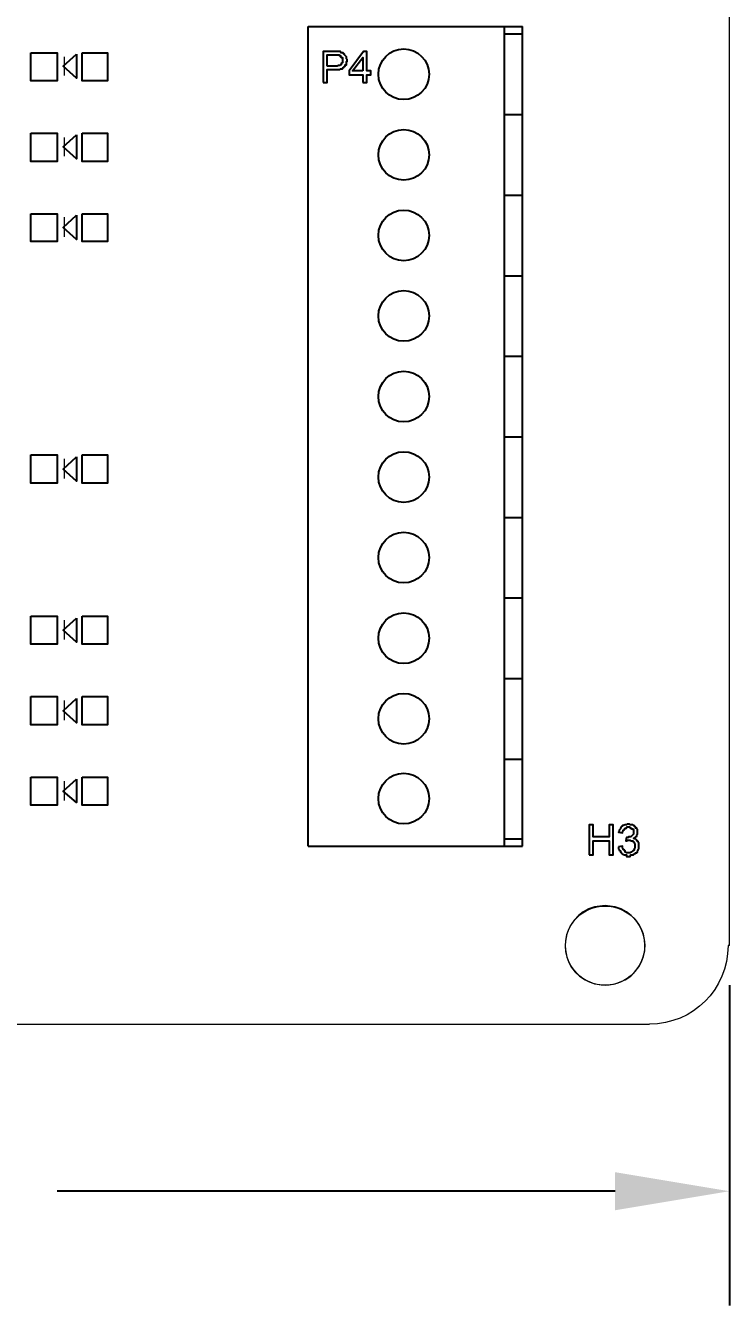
# Model space of a CAD drawing. Header units: millimetres. Extents: x -3 to 153, y 27 to 116.
# Drawn here: x 60.24 to 82.42, y 31.67 to 72.02 of the extents above; entities that cross this region are included whole.
import ezdxf

# ---------------------------------------------------------------- set-up
doc = ezdxf.new("R2010")
doc.units = ezdxf.units.MM
doc.header["$MEASUREMENT"] = 0
doc.layers.add('layer 1', color=7, linetype='Continuous')
doc.styles.get("Standard").update_dxf_attribs({"font": 'Deng.ttf'})
doc.dimstyles.get("Standard").update_dxf_attribs({"dimscale": 20, "dimtxt": 0.18, "dimasz": 0.18, "dimexe": 0.18, "dimexo": 0.0625, "dimgap": 0.09, "dimtad": 0, "dimtih": 1, "dimtoh": 1, "dimdec": 1, "dimzin": 0, "dimdsep": 46, "dimtxsty": 'Standard', "dimcen": 0.09, "dimadec": 0, "dimazin": 0, "dimtfac": 1, "dimtdec": 1, "dimtofl": 0, "dimtmove": 0, "dimatfit": 3, "dimfxl": 1, "dimtolj": 1, "dimtzin": 0, "dimarcsym": 0})

# ---------------------------------------------------------------- blocks, each defined once
blk = doc.blocks.new('*D9')
at = {"color": 0, "lineweight": -2, "transparency": 16777216}
for p, q in [((27.004, 41.763), (27.004, 31.669)), ((82.418, 41.763), (82.418, 31.669)), ((30.604, 35.269), (48.19, 35.269)), ((78.818, 35.269), (61.233, 35.269))]:
    blk.add_line(p, q, dxfattribs=at)
at = {"color": 0, "transparency": 16777216}
for points in [[(30.604, 35.869), (30.604, 34.669), (27.004, 35.269)], [(78.818, 35.869), (78.818, 34.669), (82.418, 35.269)]]:
    blk.add_solid(points, dxfattribs=at)
at = {"layer": 'Defpoints', "color": 0, "transparency": 16777216}
for p in [(27.004, 43.013), (82.418, 43.013), (82.418, 35.269)]:
    blk.add_point(p, dxfattribs=at)
at = {"color": 0, "transparency": 16777216, "insert": (54.711, 35.269), "char_height": 3.6, "attachment_point": 5}
blk.add_mtext('\\A1;55.4', dxfattribs=at)

msp = doc.modelspace()

# ---------------------------------------------------------------- linework, layer by layer
at = {"layer": 'layer 1', "color": 0}
for centre in [(72.153, 70.487), (72.153, 67.947), (72.153, 65.407), (72.153, 62.867), (72.153, 60.327), (72.153, 57.787), (72.153, 55.247), (72.153, 52.707), (72.153, 50.167), (72.153, 47.649)]:
    msp.add_ellipse(centre, major_axis=(0, 0.799), ratio=1, dxfattribs=at)
at = {"layer": 'layer 1', "color": 0, "lineweight": 9}
for points in [[(82.418, 43.013), (82.418, 43.013), (82.418, 101.01), (82.418, 101.01)], [(29.502, 40.537), (29.502, 40.537), (79.9, 40.537), (79.9, 40.537)]]:
    msp.add_open_spline(points, degree=3, dxfattribs=at)
at = {"layer": 'layer 1', "color": 0, "lineweight": 25}
for points in [[(69.147, 46.146), (69.147, 46.146), (69.147, 71.99), (69.147, 71.99)], [(69.147, 71.99), (69.147, 71.99), (75.899, 71.99), (75.899, 71.99)], [(75.328, 46.146), (75.328, 46.146), (75.328, 71.99), (75.328, 71.99)], [(75.899, 46.146), (75.899, 46.146), (75.899, 71.99), (75.899, 71.99)], [(75.328, 71.757), (75.328, 71.757), (75.899, 71.757), (75.899, 71.757)], [(75.328, 69.217), (75.328, 69.217), (75.899, 69.217), (75.899, 69.217)], [(75.328, 66.677), (75.328, 66.677), (75.899, 66.677), (75.899, 66.677)], [(75.328, 64.137), (75.328, 64.137), (75.899, 64.137), (75.899, 64.137)], [(75.328, 61.597), (75.328, 61.597), (75.899, 61.597), (75.899, 61.597)], [(75.328, 59.057), (75.328, 59.057), (75.899, 59.057), (75.899, 59.057)], [(75.328, 56.517), (75.328, 56.517), (75.899, 56.517), (75.899, 56.517)], [(75.328, 53.977), (75.328, 53.977), (75.899, 53.977), (75.899, 53.977)], [(75.328, 51.437), (75.328, 51.437), (75.899, 51.437), (75.899, 51.437)], [(75.328, 48.897), (75.328, 48.897), (75.899, 48.897), (75.899, 48.897)], [(69.147, 46.146), (69.147, 46.146), (75.899, 46.146), (75.899, 46.146)], [(75.328, 46.379), (75.328, 46.379), (75.899, 46.379), (75.899, 46.379)]]:
    msp.add_open_spline(points, degree=3, dxfattribs=at)
at = {"layer": 'layer 1', "color": 0}
for points, knots in [([(60.405, 71.165), (60.405, 71.165), (60.405, 70.276), (60.405, 70.276), (60.405, 70.276), (60.405, 70.276), (61.231, 70.276), (61.231, 70.276), (61.231, 70.276), (61.231, 70.276), (61.231, 71.165), (61.231, 71.165), (61.231, 71.165), (61.231, 71.165), (60.405, 71.165), (60.405, 71.165)], [0, 0, 0, 0, 0.2, 0.2, 0.2, 0.2, 0.4, 0.4, 0.4, 0.4, 0.6, 0.6, 0.6, 0.6, 1, 1, 1, 1]), ([(61.844, 71.122), (61.844, 71.122), (61.421, 70.741), (61.421, 70.741), (61.421, 70.741), (61.421, 70.741), (61.844, 70.36), (61.844, 70.36), (61.844, 70.36), (61.844, 70.36), (61.844, 71.122), (61.844, 71.122)], [0, 0, 0, 0, 0.25, 0.25, 0.25, 0.25, 0.5, 0.5, 0.5, 0.5, 1, 1, 1, 1]), ([(62.014, 71.165), (62.014, 71.165), (62.014, 70.276), (62.014, 70.276), (62.014, 70.276), (62.014, 70.276), (62.818, 70.276), (62.818, 70.276), (62.818, 70.276), (62.818, 70.276), (62.818, 71.165), (62.818, 71.165), (62.818, 71.165), (62.818, 71.165), (62.014, 71.165), (62.014, 71.165)], [0, 0, 0, 0, 0.2, 0.2, 0.2, 0.2, 0.4, 0.4, 0.4, 0.4, 0.6, 0.6, 0.6, 0.6, 1, 1, 1, 1]), ([(69.613, 70.233), (69.613, 70.233), (69.613, 71.207), (69.613, 71.207), (69.613, 71.207), (69.613, 71.207), (69.994, 71.207), (69.994, 71.207), (69.994, 71.207), (70.043, 71.207), (70.092, 71.207), (70.142, 71.207), (70.142, 71.207), (70.142, 71.207), (70.163, 71.207), (70.163, 71.207), (70.163, 71.207), (70.163, 71.207), (70.184, 71.165), (70.184, 71.165), (70.184, 71.165), (70.184, 71.165), (70.248, 71.165), (70.248, 71.165), (70.248, 71.165), (70.248, 71.165), (70.248, 71.144), (70.248, 71.144), (70.248, 71.144), (70.248, 71.144), (70.269, 71.144), (70.269, 71.144), (70.269, 71.144), (70.269, 71.144), (70.269, 71.122), (70.269, 71.122), (70.269, 71.122), (70.269, 71.122), (70.29, 71.122), (70.29, 71.122), (70.29, 71.122), (70.29, 71.122), (70.29, 71.101), (70.29, 71.101), (70.29, 71.101), (70.29, 71.101), (70.353, 71.038), (70.353, 71.038), (70.353, 71.038), (70.353, 71.038), (70.353, 70.974), (70.353, 70.974), (70.353, 70.974), (70.353, 70.974), (70.375, 70.953), (70.375, 70.953), (70.375, 70.953), (70.375, 70.953), (70.375, 70.89), (70.375, 70.89), (70.375, 70.89), (70.375, 70.89), (70.353, 70.89), (70.353, 70.89), (70.353, 70.89), (70.353, 70.89), (70.353, 70.784), (70.353, 70.784), (70.353, 70.784), (70.353, 70.784), (70.311, 70.784), (70.311, 70.784), (70.311, 70.784), (70.311, 70.784), (70.311, 70.741), (70.311, 70.741), (70.311, 70.741), (70.311, 70.741), (70.29, 70.741), (70.29, 70.741), (70.29, 70.741), (70.29, 70.741), (70.269, 70.72), (70.269, 70.72), (70.269, 70.72), (70.269, 70.72), (70.269, 70.699), (70.269, 70.699), (70.269, 70.699), (70.269, 70.699), (70.248, 70.699), (70.248, 70.699), (70.248, 70.699), (70.248, 70.699), (70.226, 70.657), (70.226, 70.657), (70.226, 70.657), (70.226, 70.657), (70.163, 70.657), (70.163, 70.657), (70.163, 70.657), (70.163, 70.657), (70.142, 70.636), (70.142, 70.636), (70.142, 70.636), (70.142, 70.636), (69.74, 70.636), (69.74, 70.636), (69.74, 70.636), (69.74, 70.636), (69.74, 70.233), (69.74, 70.233), (69.74, 70.233), (69.74, 70.233), (69.613, 70.233), (69.613, 70.233)], [0, 0, 0, 0, 0.033333, 0.033333, 0.033333, 0.033333, 0.066667, 0.066667, 0.066667, 0.066667, 0.1, 0.1, 0.1, 0.1, 0.133333, 0.133333, 0.133333, 0.133333, 0.166667, 0.166667, 0.166667, 0.166667, 0.2, 0.2, 0.2, 0.2, 0.233333, 0.233333, 0.233333, 0.233333, 0.266667, 0.266667, 0.266667, 0.266667, 0.3, 0.3, 0.3, 0.3, 0.333333, 0.333333, 0.333333, 0.333333, 0.366667, 0.366667, 0.366667, 0.366667, 0.4, 0.4, 0.4, 0.4, 0.433333, 0.433333, 0.433333, 0.433333, 0.466667, 0.466667, 0.466667, 0.466667, 0.5, 0.5, 0.5, 0.5, 0.533333, 0.533333, 0.533333, 0.533333, 0.566667, 0.566667, 0.566667, 0.566667, 0.6, 0.6, 0.6, 0.6, 0.633333, 0.633333, 0.633333, 0.633333, 0.666667, 0.666667, 0.666667, 0.666667, 0.7, 0.7, 0.7, 0.7, 0.733333, 0.733333, 0.733333, 0.733333, 0.766667, 0.766667, 0.766667, 0.766667, 0.8, 0.8, 0.8, 0.8, 0.833333, 0.833333, 0.833333, 0.833333, 0.866667, 0.866667, 0.866667, 0.866667, 0.9, 0.9, 0.9, 0.9, 0.933333, 0.933333, 0.933333, 0.933333, 1, 1, 1, 1]), ([(69.74, 70.741), (69.74, 70.741), (70.057, 70.741), (70.057, 70.741), (70.057, 70.741), (70.057, 70.741), (70.099, 70.763), (70.099, 70.763), (70.099, 70.763), (70.099, 70.763), (70.142, 70.763), (70.142, 70.763), (70.142, 70.763), (70.142, 70.763), (70.163, 70.784), (70.163, 70.784), (70.163, 70.784), (70.163, 70.784), (70.184, 70.784), (70.184, 70.784), (70.184, 70.784), (70.184, 70.784), (70.184, 70.826), (70.184, 70.826), (70.184, 70.826), (70.184, 70.826), (70.226, 70.847), (70.226, 70.847), (70.226, 70.847), (70.226, 70.847), (70.226, 70.868), (70.226, 70.868), (70.226, 70.868), (70.226, 70.911), (70.226, 70.953), (70.226, 70.995), (70.226, 70.995), (70.226, 70.995), (70.226, 71.017), (70.226, 71.017), (70.226, 71.017), (70.226, 71.017), (70.184, 71.017), (70.184, 71.017), (70.184, 71.017), (70.184, 71.017), (70.184, 71.038), (70.184, 71.038), (70.184, 71.038), (70.184, 71.038), (70.163, 71.038), (70.163, 71.038), (70.163, 71.038), (70.163, 71.038), (70.163, 71.08), (70.163, 71.08), (70.163, 71.08), (70.163, 71.08), (70.121, 71.08), (70.121, 71.08), (70.121, 71.08), (70.121, 71.08), (70.121, 71.101), (70.121, 71.101), (70.121, 71.101), (70.121, 71.101), (69.74, 71.101), (69.74, 71.101), (69.74, 71.101), (69.74, 71.101), (69.74, 70.741), (69.74, 70.741)], [0, 0, 0, 0, 0.052632, 0.052632, 0.052632, 0.052632, 0.105263, 0.105263, 0.105263, 0.105263, 0.157895, 0.157895, 0.157895, 0.157895, 0.210526, 0.210526, 0.210526, 0.210526, 0.263158, 0.263158, 0.263158, 0.263158, 0.315789, 0.315789, 0.315789, 0.315789, 0.368421, 0.368421, 0.368421, 0.368421, 0.421053, 0.421053, 0.421053, 0.421053, 0.473684, 0.473684, 0.473684, 0.473684, 0.526316, 0.526316, 0.526316, 0.526316, 0.578947, 0.578947, 0.578947, 0.578947, 0.631579, 0.631579, 0.631579, 0.631579, 0.684211, 0.684211, 0.684211, 0.684211, 0.736842, 0.736842, 0.736842, 0.736842, 0.789474, 0.789474, 0.789474, 0.789474, 0.842105, 0.842105, 0.842105, 0.842105, 0.894737, 0.894737, 0.894737, 0.894737, 1, 1, 1, 1]), ([(70.861, 70.233), (70.861, 70.233), (70.861, 70.466), (70.861, 70.466), (70.861, 70.466), (70.861, 70.466), (70.438, 70.466), (70.438, 70.466), (70.438, 70.466), (70.438, 70.466), (70.438, 70.593), (70.438, 70.593), (70.438, 70.593), (70.438, 70.593), (70.883, 71.207), (70.883, 71.207), (70.883, 71.207), (70.883, 71.207), (70.988, 71.207), (70.988, 71.207), (70.988, 71.207), (70.988, 71.207), (70.988, 70.593), (70.988, 70.593), (70.988, 70.593), (70.988, 70.593), (71.115, 70.593), (71.115, 70.593), (71.115, 70.593), (71.115, 70.593), (71.115, 70.466), (71.115, 70.466), (71.115, 70.466), (71.115, 70.466), (70.988, 70.466), (70.988, 70.466), (70.988, 70.466), (70.988, 70.466), (70.988, 70.233), (70.988, 70.233), (70.988, 70.233), (70.988, 70.233), (70.861, 70.233), (70.861, 70.233)], [0, 0, 0, 0, 0.083333, 0.083333, 0.083333, 0.083333, 0.166667, 0.166667, 0.166667, 0.166667, 0.25, 0.25, 0.25, 0.25, 0.333333, 0.333333, 0.333333, 0.333333, 0.416667, 0.416667, 0.416667, 0.416667, 0.5, 0.5, 0.5, 0.5, 0.583333, 0.583333, 0.583333, 0.583333, 0.666667, 0.666667, 0.666667, 0.666667, 0.75, 0.75, 0.75, 0.75, 0.833333, 0.833333, 0.833333, 0.833333, 1, 1, 1, 1]), ([(70.861, 70.593), (70.861, 70.593), (70.861, 71.017), (70.861, 71.017), (70.861, 71.017), (70.861, 71.017), (70.544, 70.593), (70.544, 70.593), (70.544, 70.593), (70.544, 70.593), (70.861, 70.593), (70.861, 70.593)], [0, 0, 0, 0, 0.25, 0.25, 0.25, 0.25, 0.5, 0.5, 0.5, 0.5, 1, 1, 1, 1]), ([(60.405, 68.625), (60.405, 68.625), (60.405, 67.736), (60.405, 67.736), (60.405, 67.736), (60.405, 67.736), (61.231, 67.736), (61.231, 67.736), (61.231, 67.736), (61.231, 67.736), (61.231, 68.625), (61.231, 68.625), (61.231, 68.625), (61.231, 68.625), (60.405, 68.625), (60.405, 68.625)], [0, 0, 0, 0, 0.2, 0.2, 0.2, 0.2, 0.4, 0.4, 0.4, 0.4, 0.6, 0.6, 0.6, 0.6, 1, 1, 1, 1]), ([(62.014, 68.625), (62.014, 68.625), (62.014, 67.736), (62.014, 67.736), (62.014, 67.736), (62.014, 67.736), (62.818, 67.736), (62.818, 67.736), (62.818, 67.736), (62.818, 67.736), (62.818, 68.625), (62.818, 68.625), (62.818, 68.625), (62.818, 68.625), (62.014, 68.625), (62.014, 68.625)], [0, 0, 0, 0, 0.2, 0.2, 0.2, 0.2, 0.4, 0.4, 0.4, 0.4, 0.6, 0.6, 0.6, 0.6, 1, 1, 1, 1]), ([(61.844, 68.582), (61.844, 68.582), (61.421, 68.201), (61.421, 68.201), (61.421, 68.201), (61.421, 68.201), (61.844, 67.82), (61.844, 67.82), (61.844, 67.82), (61.844, 67.82), (61.844, 68.582), (61.844, 68.582)], [0, 0, 0, 0, 0.25, 0.25, 0.25, 0.25, 0.5, 0.5, 0.5, 0.5, 1, 1, 1, 1]), ([(60.405, 66.085), (60.405, 66.085), (60.405, 65.217), (60.405, 65.217), (60.405, 65.217), (60.405, 65.217), (61.231, 65.217), (61.231, 65.217), (61.231, 65.217), (61.231, 65.217), (61.231, 66.085), (61.231, 66.085), (61.231, 66.085), (61.231, 66.085), (60.405, 66.085), (60.405, 66.085)], [0, 0, 0, 0, 0.2, 0.2, 0.2, 0.2, 0.4, 0.4, 0.4, 0.4, 0.6, 0.6, 0.6, 0.6, 1, 1, 1, 1]), ([(61.844, 66.042), (61.844, 66.042), (61.421, 65.661), (61.421, 65.661), (61.421, 65.661), (61.421, 65.661), (61.844, 65.28), (61.844, 65.28), (61.844, 65.28), (61.844, 65.28), (61.844, 66.042), (61.844, 66.042)], [0, 0, 0, 0, 0.25, 0.25, 0.25, 0.25, 0.5, 0.5, 0.5, 0.5, 1, 1, 1, 1]), ([(62.014, 66.085), (62.014, 66.085), (62.014, 65.217), (62.014, 65.217), (62.014, 65.217), (62.014, 65.217), (62.818, 65.217), (62.818, 65.217), (62.818, 65.217), (62.818, 65.217), (62.818, 66.085), (62.818, 66.085), (62.818, 66.085), (62.818, 66.085), (62.014, 66.085), (62.014, 66.085)], [0, 0, 0, 0, 0.2, 0.2, 0.2, 0.2, 0.4, 0.4, 0.4, 0.4, 0.6, 0.6, 0.6, 0.6, 1, 1, 1, 1]), ([(60.405, 58.486), (60.405, 58.486), (60.405, 57.597), (60.405, 57.597), (60.405, 57.597), (60.405, 57.597), (61.231, 57.597), (61.231, 57.597), (61.231, 57.597), (61.231, 57.597), (61.231, 58.486), (61.231, 58.486), (61.231, 58.486), (61.231, 58.486), (60.405, 58.486), (60.405, 58.486)], [0, 0, 0, 0, 0.2, 0.2, 0.2, 0.2, 0.4, 0.4, 0.4, 0.4, 0.6, 0.6, 0.6, 0.6, 1, 1, 1, 1]), ([(61.844, 58.422), (61.844, 58.422), (61.421, 58.041), (61.421, 58.041), (61.421, 58.041), (61.421, 58.041), (61.844, 57.66), (61.844, 57.66), (61.844, 57.66), (61.844, 57.66), (61.844, 58.422), (61.844, 58.422)], [0, 0, 0, 0, 0.25, 0.25, 0.25, 0.25, 0.5, 0.5, 0.5, 0.5, 1, 1, 1, 1]), ([(62.014, 58.486), (62.014, 58.486), (62.014, 57.597), (62.014, 57.597), (62.014, 57.597), (62.014, 57.597), (62.818, 57.597), (62.818, 57.597), (62.818, 57.597), (62.818, 57.597), (62.818, 58.486), (62.818, 58.486), (62.818, 58.486), (62.818, 58.486), (62.014, 58.486), (62.014, 58.486)], [0, 0, 0, 0, 0.2, 0.2, 0.2, 0.2, 0.4, 0.4, 0.4, 0.4, 0.6, 0.6, 0.6, 0.6, 1, 1, 1, 1]), ([(60.405, 53.406), (60.405, 53.406), (60.405, 52.517), (60.405, 52.517), (60.405, 52.517), (60.405, 52.517), (61.231, 52.517), (61.231, 52.517), (61.231, 52.517), (61.231, 52.517), (61.231, 53.406), (61.231, 53.406), (61.231, 53.406), (61.231, 53.406), (60.405, 53.406), (60.405, 53.406)], [0, 0, 0, 0, 0.2, 0.2, 0.2, 0.2, 0.4, 0.4, 0.4, 0.4, 0.6, 0.6, 0.6, 0.6, 1, 1, 1, 1]), ([(61.844, 53.342), (61.844, 53.342), (61.421, 52.961), (61.421, 52.961), (61.421, 52.961), (61.421, 52.961), (61.844, 52.58), (61.844, 52.58), (61.844, 52.58), (61.844, 52.58), (61.844, 53.342), (61.844, 53.342)], [0, 0, 0, 0, 0.25, 0.25, 0.25, 0.25, 0.5, 0.5, 0.5, 0.5, 1, 1, 1, 1]), ([(62.014, 53.406), (62.014, 53.406), (62.014, 52.517), (62.014, 52.517), (62.014, 52.517), (62.014, 52.517), (62.818, 52.517), (62.818, 52.517), (62.818, 52.517), (62.818, 52.517), (62.818, 53.406), (62.818, 53.406), (62.818, 53.406), (62.818, 53.406), (62.014, 53.406), (62.014, 53.406)], [0, 0, 0, 0, 0.2, 0.2, 0.2, 0.2, 0.4, 0.4, 0.4, 0.4, 0.6, 0.6, 0.6, 0.6, 1, 1, 1, 1]), ([(60.405, 50.866), (60.405, 50.866), (60.405, 49.977), (60.405, 49.977), (60.405, 49.977), (60.405, 49.977), (61.231, 49.977), (61.231, 49.977), (61.231, 49.977), (61.231, 49.977), (61.231, 50.866), (61.231, 50.866), (61.231, 50.866), (61.231, 50.866), (60.405, 50.866), (60.405, 50.866)], [0, 0, 0, 0, 0.2, 0.2, 0.2, 0.2, 0.4, 0.4, 0.4, 0.4, 0.6, 0.6, 0.6, 0.6, 1, 1, 1, 1]), ([(62.014, 50.866), (62.014, 50.866), (62.014, 49.977), (62.014, 49.977), (62.014, 49.977), (62.014, 49.977), (62.818, 49.977), (62.818, 49.977), (62.818, 49.977), (62.818, 49.977), (62.818, 50.866), (62.818, 50.866), (62.818, 50.866), (62.818, 50.866), (62.014, 50.866), (62.014, 50.866)], [0, 0, 0, 0, 0.2, 0.2, 0.2, 0.2, 0.4, 0.4, 0.4, 0.4, 0.6, 0.6, 0.6, 0.6, 1, 1, 1, 1]), ([(61.844, 50.802), (61.844, 50.802), (61.421, 50.421), (61.421, 50.421), (61.421, 50.421), (61.421, 50.421), (61.844, 50.04), (61.844, 50.04), (61.844, 50.04), (61.844, 50.04), (61.844, 50.802), (61.844, 50.802)], [0, 0, 0, 0, 0.25, 0.25, 0.25, 0.25, 0.5, 0.5, 0.5, 0.5, 1, 1, 1, 1]), ([(60.405, 48.326), (60.405, 48.326), (60.405, 47.437), (60.405, 47.437), (60.405, 47.437), (60.405, 47.437), (61.231, 47.437), (61.231, 47.437), (61.231, 47.437), (61.231, 47.437), (61.231, 48.326), (61.231, 48.326), (61.231, 48.326), (61.231, 48.326), (60.405, 48.326), (60.405, 48.326)], [0, 0, 0, 0, 0.2, 0.2, 0.2, 0.2, 0.4, 0.4, 0.4, 0.4, 0.6, 0.6, 0.6, 0.6, 1, 1, 1, 1]), ([(61.844, 48.262), (61.844, 48.262), (61.421, 47.881), (61.421, 47.881), (61.421, 47.881), (61.421, 47.881), (61.844, 47.522), (61.844, 47.522), (61.844, 47.522), (61.844, 47.522), (61.844, 48.262), (61.844, 48.262)], [0, 0, 0, 0, 0.25, 0.25, 0.25, 0.25, 0.5, 0.5, 0.5, 0.5, 1, 1, 1, 1]), ([(62.014, 48.326), (62.014, 48.326), (62.014, 47.437), (62.014, 47.437), (62.014, 47.437), (62.014, 47.437), (62.818, 47.437), (62.818, 47.437), (62.818, 47.437), (62.818, 47.437), (62.818, 48.326), (62.818, 48.326), (62.818, 48.326), (62.818, 48.326), (62.014, 48.326), (62.014, 48.326)], [0, 0, 0, 0, 0.2, 0.2, 0.2, 0.2, 0.4, 0.4, 0.4, 0.4, 0.6, 0.6, 0.6, 0.6, 1, 1, 1, 1]), ([(77.995, 45.871), (77.995, 45.871), (77.995, 46.823), (77.995, 46.823), (77.995, 46.823), (77.995, 46.823), (78.122, 46.823), (78.122, 46.823), (78.122, 46.823), (78.122, 46.823), (78.122, 46.442), (78.122, 46.442), (78.122, 46.442), (78.122, 46.442), (78.63, 46.442), (78.63, 46.442), (78.63, 46.442), (78.63, 46.442), (78.63, 46.823), (78.63, 46.823), (78.63, 46.823), (78.63, 46.823), (78.757, 46.823), (78.757, 46.823), (78.757, 46.823), (78.757, 46.823), (78.757, 45.871), (78.757, 45.871), (78.757, 45.871), (78.757, 45.871), (78.63, 45.871), (78.63, 45.871), (78.63, 45.871), (78.63, 45.871), (78.63, 46.315), (78.63, 46.315), (78.63, 46.315), (78.63, 46.315), (78.122, 46.315), (78.122, 46.315), (78.122, 46.315), (78.122, 46.315), (78.122, 45.871), (78.122, 45.871), (78.122, 45.871), (78.122, 45.871), (77.995, 45.871), (77.995, 45.871)], [0, 0, 0, 0, 0.076923, 0.076923, 0.076923, 0.076923, 0.153846, 0.153846, 0.153846, 0.153846, 0.230769, 0.230769, 0.230769, 0.230769, 0.307692, 0.307692, 0.307692, 0.307692, 0.384615, 0.384615, 0.384615, 0.384615, 0.461538, 0.461538, 0.461538, 0.461538, 0.538462, 0.538462, 0.538462, 0.538462, 0.615385, 0.615385, 0.615385, 0.615385, 0.692308, 0.692308, 0.692308, 0.692308, 0.769231, 0.769231, 0.769231, 0.769231, 0.846154, 0.846154, 0.846154, 0.846154, 1, 1, 1, 1]), ([(78.926, 46.125), (78.926, 46.125), (79.053, 46.146), (79.053, 46.146), (79.053, 46.146), (79.053, 46.146), (79.053, 46.082), (79.053, 46.082), (79.053, 46.082), (79.053, 46.082), (79.074, 46.061), (79.074, 46.061), (79.074, 46.061), (79.074, 46.061), (79.074, 46.04), (79.074, 46.04), (79.074, 46.04), (79.074, 46.04), (79.116, 46.019), (79.116, 46.019), (79.116, 46.019), (79.116, 46.019), (79.116, 45.998), (79.116, 45.998), (79.116, 45.998), (79.116, 45.998), (79.138, 45.998), (79.138, 45.998), (79.138, 45.998), (79.138, 45.998), (79.138, 45.955), (79.138, 45.955), (79.138, 45.955), (79.138, 45.955), (79.159, 45.955), (79.159, 45.955), (79.159, 45.955), (79.159, 45.955), (79.18, 45.934), (79.18, 45.934), (79.18, 45.934), (79.18, 45.934), (79.286, 45.934), (79.286, 45.934), (79.286, 45.934), (79.286, 45.934), (79.307, 45.955), (79.307, 45.955), (79.307, 45.955), (79.307, 45.955), (79.328, 45.955), (79.328, 45.955), (79.328, 45.955), (79.328, 45.955), (79.37, 45.998), (79.37, 45.998), (79.37, 45.998), (79.37, 45.998), (79.392, 45.998), (79.392, 45.998), (79.392, 45.998), (79.392, 45.998), (79.392, 46.019), (79.392, 46.019), (79.392, 46.019), (79.392, 46.019), (79.413, 46.019), (79.413, 46.019), (79.413, 46.019), (79.413, 46.019), (79.413, 46.061), (79.413, 46.061), (79.413, 46.061), (79.413, 46.061), (79.434, 46.082), (79.434, 46.082), (79.434, 46.082), (79.434, 46.082), (79.434, 46.209), (79.434, 46.209), (79.434, 46.209), (79.434, 46.209), (79.413, 46.252), (79.413, 46.252), (79.413, 46.252), (79.413, 46.252), (79.413, 46.273), (79.413, 46.273), (79.413, 46.273), (79.413, 46.273), (79.392, 46.294), (79.392, 46.294), (79.392, 46.294), (79.392, 46.294), (79.37, 46.294), (79.37, 46.294), (79.37, 46.294), (79.37, 46.294), (79.37, 46.315), (79.37, 46.315), (79.37, 46.315), (79.37, 46.315), (79.307, 46.315), (79.307, 46.315), (79.307, 46.315), (79.307, 46.315), (79.286, 46.336), (79.286, 46.336), (79.286, 46.336), (79.286, 46.336), (79.201, 46.336), (79.201, 46.336), (79.201, 46.336), (79.201, 46.336), (79.201, 46.315), (79.201, 46.315), (79.201, 46.315), (79.201, 46.315), (79.159, 46.315), (79.159, 46.315), (79.159, 46.315), (79.159, 46.315), (79.18, 46.421), (79.18, 46.421), (79.18, 46.421), (79.18, 46.421), (79.243, 46.421), (79.243, 46.421), (79.243, 46.421), (79.243, 46.421), (79.243, 46.442), (79.243, 46.442), (79.243, 46.442), (79.243, 46.442), (79.307, 46.442), (79.307, 46.442), (79.307, 46.442), (79.307, 46.442), (79.392, 46.527), (79.392, 46.527), (79.392, 46.527), (79.392, 46.527), (79.392, 46.675), (79.392, 46.675), (79.392, 46.675), (79.392, 46.675), (79.37, 46.675), (79.37, 46.675), (79.37, 46.675), (79.37, 46.675), (79.37, 46.696), (79.37, 46.696), (79.37, 46.696), (79.37, 46.696), (79.328, 46.696), (79.328, 46.696), (79.328, 46.696), (79.328, 46.696), (79.328, 46.717), (79.328, 46.717), (79.328, 46.717), (79.328, 46.717), (79.286, 46.717), (79.286, 46.717), (79.286, 46.717), (79.286, 46.717), (79.265, 46.76), (79.265, 46.76), (79.265, 46.76), (79.265, 46.76), (79.201, 46.76), (79.201, 46.76), (79.201, 46.76), (79.201, 46.76), (79.18, 46.717), (79.18, 46.717), (79.18, 46.717), (79.18, 46.717), (79.138, 46.717), (79.138, 46.717), (79.138, 46.717), (79.138, 46.717), (79.138, 46.696), (79.138, 46.696), (79.138, 46.696), (79.138, 46.696), (79.116, 46.696), (79.116, 46.696), (79.116, 46.696), (79.116, 46.696), (79.116, 46.675), (79.116, 46.675), (79.116, 46.675), (79.116, 46.675), (79.074, 46.654), (79.074, 46.654), (79.074, 46.654), (79.074, 46.654), (79.074, 46.633), (79.074, 46.633), (79.074, 46.633), (79.074, 46.633), (79.053, 46.59), (79.053, 46.59), (79.053, 46.59), (79.053, 46.59), (79.053, 46.569), (79.053, 46.569), (79.053, 46.569), (79.053, 46.569), (78.926, 46.59), (78.926, 46.59), (78.926, 46.59), (78.926, 46.59), (78.947, 46.59), (78.947, 46.59), (78.947, 46.59), (78.947, 46.59), (78.947, 46.654), (78.947, 46.654), (78.947, 46.654), (78.947, 46.654), (78.989, 46.696), (78.989, 46.696), (78.989, 46.696), (78.989, 46.696), (78.989, 46.717), (78.989, 46.717), (78.989, 46.717), (78.989, 46.717), (79.011, 46.76), (79.011, 46.76), (79.011, 46.76), (79.011, 46.76), (79.032, 46.781), (79.032, 46.781), (79.032, 46.781), (79.032, 46.781), (79.053, 46.781), (79.053, 46.781), (79.053, 46.781), (79.053, 46.781), (79.053, 46.802), (79.053, 46.802), (79.053, 46.802), (79.053, 46.802), (79.074, 46.802), (79.074, 46.802), (79.074, 46.802), (79.074, 46.802), (79.138, 46.823), (79.138, 46.823), (79.138, 46.823), (79.138, 46.823), (79.18, 46.823), (79.18, 46.823), (79.18, 46.823), (79.18, 46.823), (79.201, 46.844), (79.201, 46.844), (79.201, 46.844), (79.201, 46.844), (79.265, 46.844), (79.265, 46.844), (79.265, 46.844), (79.265, 46.844), (79.286, 46.823), (79.286, 46.823), (79.286, 46.823), (79.286, 46.823), (79.37, 46.823), (79.37, 46.823), (79.37, 46.823), (79.37, 46.823), (79.392, 46.802), (79.392, 46.802), (79.392, 46.802), (79.392, 46.802), (79.413, 46.802), (79.413, 46.802), (79.413, 46.802), (79.413, 46.802), (79.413, 46.781), (79.413, 46.781), (79.413, 46.781), (79.413, 46.781), (79.434, 46.781), (79.434, 46.781), (79.434, 46.781), (79.434, 46.781), (79.455, 46.76), (79.455, 46.76), (79.455, 46.76), (79.455, 46.76), (79.455, 46.717), (79.455, 46.717), (79.455, 46.717), (79.455, 46.717), (79.497, 46.717), (79.497, 46.717), (79.497, 46.717), (79.497, 46.717), (79.497, 46.696), (79.497, 46.696), (79.497, 46.696), (79.497, 46.696), (79.519, 46.675), (79.519, 46.675), (79.519, 46.675), (79.519, 46.675), (79.519, 46.527), (79.519, 46.527), (79.519, 46.527), (79.519, 46.527), (79.497, 46.506), (79.497, 46.506), (79.497, 46.506), (79.497, 46.506), (79.497, 46.463), (79.497, 46.463), (79.497, 46.463), (79.497, 46.463), (79.455, 46.442), (79.455, 46.442), (79.455, 46.442), (79.455, 46.442), (79.434, 46.421), (79.434, 46.421), (79.434, 46.421), (79.434, 46.421), (79.413, 46.4), (79.413, 46.4), (79.413, 46.4), (79.413, 46.4), (79.392, 46.4), (79.392, 46.4), (79.392, 46.4), (79.392, 46.4), (79.413, 46.379), (79.413, 46.379), (79.413, 46.379), (79.413, 46.379), (79.455, 46.379), (79.455, 46.379), (79.455, 46.379), (79.455, 46.379), (79.497, 46.336), (79.497, 46.336), (79.497, 46.336), (79.497, 46.336), (79.497, 46.315), (79.497, 46.315), (79.497, 46.315), (79.497, 46.315), (79.519, 46.315), (79.519, 46.315), (79.519, 46.315), (79.519, 46.315), (79.519, 46.294), (79.519, 46.294), (79.519, 46.294), (79.519, 46.294), (79.54, 46.294), (79.54, 46.294), (79.54, 46.294), (79.54, 46.294), (79.54, 46.273), (79.54, 46.273), (79.54, 46.273), (79.54, 46.273), (79.561, 46.252), (79.561, 46.252), (79.561, 46.252), (79.561, 46.252), (79.561, 46.061), (79.561, 46.061), (79.561, 46.061), (79.561, 46.061), (79.54, 46.04), (79.54, 46.04), (79.54, 46.04), (79.54, 46.04), (79.54, 46.019), (79.54, 46.019), (79.54, 46.019), (79.54, 46.019), (79.519, 45.998), (79.519, 45.998), (79.519, 45.998), (79.519, 45.998), (79.519, 45.955), (79.519, 45.955), (79.519, 45.955), (79.519, 45.955), (79.497, 45.934), (79.497, 45.934), (79.497, 45.934), (79.497, 45.934), (79.455, 45.934), (79.455, 45.934), (79.455, 45.934), (79.455, 45.934), (79.455, 45.913), (79.455, 45.913), (79.455, 45.913), (79.455, 45.913), (79.434, 45.913), (79.434, 45.913), (79.434, 45.913), (79.434, 45.913), (79.413, 45.892), (79.413, 45.892), (79.413, 45.892), (79.413, 45.892), (79.392, 45.892), (79.392, 45.892), (79.392, 45.892), (79.392, 45.892), (79.392, 45.871), (79.392, 45.871), (79.392, 45.871), (79.392, 45.871), (79.307, 45.871), (79.307, 45.871), (79.307, 45.871), (79.307, 45.871), (79.286, 45.828), (79.286, 45.828), (79.286, 45.828), (79.286, 45.828), (79.18, 45.828), (79.18, 45.828), (79.18, 45.828), (79.18, 45.828), (79.18, 45.871), (79.18, 45.871), (79.18, 45.871), (79.18, 45.871), (79.159, 45.871), (79.159, 45.871), (79.159, 45.871), (79.103, 45.874), (79.044, 45.888), (79.011, 45.934), (79.011, 45.934), (79.011, 45.934), (79.011, 45.955), (79.011, 45.955), (79.011, 45.955), (79.011, 45.955), (78.989, 45.955), (78.989, 45.955), (78.989, 45.955), (78.989, 45.955), (78.989, 45.998), (78.989, 45.998), (78.989, 45.998), (78.989, 45.998), (78.947, 46.019), (78.947, 46.019), (78.947, 46.019), (78.947, 46.019), (78.947, 46.04), (78.947, 46.04), (78.947, 46.04), (78.947, 46.04), (78.926, 46.061), (78.926, 46.061), (78.926, 46.061), (78.926, 46.061), (78.926, 46.125), (78.926, 46.125)], [0, 0, 0, 0, 0.008403, 0.008403, 0.008403, 0.008403, 0.016807, 0.016807, 0.016807, 0.016807, 0.02521, 0.02521, 0.02521, 0.02521, 0.033613, 0.033613, 0.033613, 0.033613, 0.042017, 0.042017, 0.042017, 0.042017, 0.05042, 0.05042, 0.05042, 0.05042, 0.058824, 0.058824, 0.058824, 0.058824, 0.067227, 0.067227, 0.067227, 0.067227, 0.07563, 0.07563, 0.07563, 0.07563, 0.084034, 0.084034, 0.084034, 0.084034, 0.092437, 0.092437, 0.092437, 0.092437, 0.10084, 0.10084, 0.10084, 0.10084, 0.109244, 0.109244, 0.109244, 0.109244, 0.117647, 0.117647, 0.117647, 0.117647, 0.12605, 0.12605, 0.12605, 0.12605, 0.134454, 0.134454, 0.134454, 0.134454, 0.142857, 0.142857, 0.142857, 0.142857, 0.151261, 0.151261, 0.151261, 0.151261, 0.159664, 0.159664, 0.159664, 0.159664, 0.168067, 0.168067, 0.168067, 0.168067, 0.176471, 0.176471, 0.176471, 0.176471, 0.184874, 0.184874, 0.184874, 0.184874, 0.193277, 0.193277, 0.193277, 0.193277, 0.201681, 0.201681, 0.201681, 0.201681, 0.210084, 0.210084, 0.210084, 0.210084, 0.218487, 0.218487, 0.218487, 0.218487, 0.226891, 0.226891, 0.226891, 0.226891, 0.235294, 0.235294, 0.235294, 0.235294, 0.243697, 0.243697, 0.243697, 0.243697, 0.252101, 0.252101, 0.252101, 0.252101, 0.260504, 0.260504, 0.260504, 0.260504, 0.268908, 0.268908, 0.268908, 0.268908, 0.277311, 0.277311, 0.277311, 0.277311, 0.285714, 0.285714, 0.285714, 0.285714, 0.294118, 0.294118, 0.294118, 0.294118, 0.302521, 0.302521, 0.302521, 0.302521, 0.310924, 0.310924, 0.310924, 0.310924, 0.319328, 0.319328, 0.319328, 0.319328, 0.327731, 0.327731, 0.327731, 0.327731, 0.336134, 0.336134, 0.336134, 0.336134, 0.344538, 0.344538, 0.344538, 0.344538, 0.352941, 0.352941, 0.352941, 0.352941, 0.361345, 0.361345, 0.361345, 0.361345, 0.369748, 0.369748, 0.369748, 0.369748, 0.378151, 0.378151, 0.378151, 0.378151, 0.386555, 0.386555, 0.386555, 0.386555, 0.394958, 0.394958, 0.394958, 0.394958, 0.403361, 0.403361, 0.403361, 0.403361, 0.411765, 0.411765, 0.411765, 0.411765, 0.420168, 0.420168, 0.420168, 0.420168, 0.428571, 0.428571, 0.428571, 0.428571, 0.436975, 0.436975, 0.436975, 0.436975, 0.445378, 0.445378, 0.445378, 0.445378, 0.453782, 0.453782, 0.453782, 0.453782, 0.462185, 0.462185, 0.462185, 0.462185, 0.470588, 0.470588, 0.470588, 0.470588, 0.478992, 0.478992, 0.478992, 0.478992, 0.487395, 0.487395, 0.487395, 0.487395, 0.495798, 0.495798, 0.495798, 0.495798, 0.504202, 0.504202, 0.504202, 0.504202, 0.512605, 0.512605, 0.512605, 0.512605, 0.521008, 0.521008, 0.521008, 0.521008, 0.529412, 0.529412, 0.529412, 0.529412, 0.537815, 0.537815, 0.537815, 0.537815, 0.546218, 0.546218, 0.546218, 0.546218, 0.554622, 0.554622, 0.554622, 0.554622, 0.563025, 0.563025, 0.563025, 0.563025, 0.571429, 0.571429, 0.571429, 0.571429, 0.579832, 0.579832, 0.579832, 0.579832, 0.588235, 0.588235, 0.588235, 0.588235, 0.596639, 0.596639, 0.596639, 0.596639, 0.605042, 0.605042, 0.605042, 0.605042, 0.613445, 0.613445, 0.613445, 0.613445, 0.621849, 0.621849, 0.621849, 0.621849, 0.630252, 0.630252, 0.630252, 0.630252, 0.638655, 0.638655, 0.638655, 0.638655, 0.647059, 0.647059, 0.647059, 0.647059, 0.655462, 0.655462, 0.655462, 0.655462, 0.663866, 0.663866, 0.663866, 0.663866, 0.672269, 0.672269, 0.672269, 0.672269, 0.680672, 0.680672, 0.680672, 0.680672, 0.689076, 0.689076, 0.689076, 0.689076, 0.697479, 0.697479, 0.697479, 0.697479, 0.705882, 0.705882, 0.705882, 0.705882, 0.714286, 0.714286, 0.714286, 0.714286, 0.722689, 0.722689, 0.722689, 0.722689, 0.731092, 0.731092, 0.731092, 0.731092, 0.739496, 0.739496, 0.739496, 0.739496, 0.747899, 0.747899, 0.747899, 0.747899, 0.756303, 0.756303, 0.756303, 0.756303, 0.764706, 0.764706, 0.764706, 0.764706, 0.773109, 0.773109, 0.773109, 0.773109, 0.781513, 0.781513, 0.781513, 0.781513, 0.789916, 0.789916, 0.789916, 0.789916, 0.798319, 0.798319, 0.798319, 0.798319, 0.806723, 0.806723, 0.806723, 0.806723, 0.815126, 0.815126, 0.815126, 0.815126, 0.823529, 0.823529, 0.823529, 0.823529, 0.831933, 0.831933, 0.831933, 0.831933, 0.840336, 0.840336, 0.840336, 0.840336, 0.848739, 0.848739, 0.848739, 0.84874, 0.857143, 0.857143, 0.857143, 0.857143, 0.865546, 0.865546, 0.865546, 0.865546, 0.87395, 0.87395, 0.87395, 0.87395, 0.882353, 0.882353, 0.882353, 0.882353, 0.890756, 0.890756, 0.890756, 0.890756, 0.89916, 0.89916, 0.89916, 0.89916, 0.907563, 0.907563, 0.907563, 0.907563, 0.915966, 0.915966, 0.915966, 0.915966, 0.92437, 0.92437, 0.92437, 0.92437, 0.932773, 0.932773, 0.932773, 0.932773, 0.941176, 0.941176, 0.941176, 0.941176, 0.94958, 0.94958, 0.94958, 0.94958, 0.957983, 0.957983, 0.957983, 0.957983, 0.966387, 0.966387, 0.966387, 0.966387, 0.97479, 0.97479, 0.97479, 0.97479, 0.983193, 0.983193, 0.983193, 0.983193, 1, 1, 1, 1])]:
    msp.add_open_spline(points, degree=3, knots=knots, dxfattribs=at)
at = {"layer": 'layer 1', "color": 0, "lineweight": 13}
for points in [[(61.463, 70.445), (61.463, 70.445), (61.463, 71.038), (61.463, 71.038)], [(61.463, 67.905), (61.463, 67.905), (61.463, 68.498), (61.463, 68.498)], [(61.463, 65.365), (61.463, 65.365), (61.463, 65.979), (61.463, 65.979)], [(61.463, 57.745), (61.463, 57.745), (61.463, 58.359), (61.463, 58.359)], [(61.463, 52.665), (61.463, 52.665), (61.463, 53.279), (61.463, 53.279)], [(61.463, 50.125), (61.463, 50.125), (61.463, 50.739), (61.463, 50.739)], [(61.463, 47.585), (61.463, 47.585), (61.463, 48.199), (61.463, 48.199)]]:
    msp.add_open_spline(points, degree=3, dxfattribs=at)
at = {"layer": 'layer 1', "color": 0, "lineweight": 9}
for points, knots in [([(78.503, 41.764), (78.503, 41.764), (78.164, 41.807), (78.164, 41.807), (78.164, 41.807), (78.164, 41.807), (77.868, 41.934), (77.868, 41.934), (77.868, 41.934), (76.89, 42.478), (77.106, 43.939), (78.164, 44.241), (78.164, 44.241), (78.164, 44.241), (78.503, 44.283), (78.503, 44.283), (78.503, 44.283), (78.503, 44.283), (78.82, 44.241), (78.82, 44.241), (78.82, 44.241), (79.878, 43.941), (80.12, 42.531), (79.138, 41.934), (79.138, 41.934), (79.138, 41.934), (78.82, 41.807), (78.82, 41.807), (78.82, 41.807), (78.82, 41.807), (78.503, 41.764), (78.503, 41.764)], [0, 0, 0, 0, 0.111111, 0.111111, 0.111111, 0.111111, 0.222222, 0.222222, 0.222222, 0.222222, 0.333333, 0.333333, 0.333333, 0.333333, 0.444444, 0.444444, 0.444444, 0.444444, 0.555556, 0.555556, 0.555556, 0.555556, 0.666667, 0.666667, 0.666667, 0.666667, 0.777778, 0.777778, 0.777778, 0.777778, 1, 1, 1, 1]), ([(78.503, 41.764), (78.503, 41.764), (78.164, 41.807), (78.164, 41.807), (78.164, 41.807), (78.164, 41.807), (77.868, 41.934), (77.868, 41.934), (77.868, 41.934), (76.89, 42.478), (77.106, 43.939), (78.164, 44.241), (78.164, 44.241), (78.164, 44.241), (78.503, 44.283), (78.503, 44.283), (78.503, 44.283), (78.503, 44.283), (78.82, 44.241), (78.82, 44.241), (78.82, 44.241), (79.878, 43.941), (80.12, 42.531), (79.138, 41.934), (79.138, 41.934), (79.138, 41.934), (78.82, 41.807), (78.82, 41.807), (78.82, 41.807), (78.82, 41.807), (78.503, 41.764), (78.503, 41.764)], [0, 0, 0, 0, 0.111111, 0.111111, 0.111111, 0.111111, 0.222222, 0.222222, 0.222222, 0.222222, 0.333333, 0.333333, 0.333333, 0.333333, 0.444444, 0.444444, 0.444444, 0.444444, 0.555556, 0.555556, 0.555556, 0.555556, 0.666667, 0.666667, 0.666667, 0.666667, 0.777778, 0.777778, 0.777778, 0.777778, 1, 1, 1, 1]), ([(78.503, 41.764), (78.503, 41.764), (78.164, 41.807), (78.164, 41.807), (78.164, 41.807), (78.164, 41.807), (77.868, 41.934), (77.868, 41.934), (77.868, 41.934), (76.89, 42.478), (77.106, 43.939), (78.164, 44.241), (78.164, 44.241), (78.164, 44.241), (78.503, 44.283), (78.503, 44.283), (78.503, 44.283), (78.503, 44.283), (78.82, 44.241), (78.82, 44.241), (78.82, 44.241), (79.878, 43.941), (80.12, 42.531), (79.138, 41.934), (79.138, 41.934), (79.138, 41.934), (78.82, 41.807), (78.82, 41.807), (78.82, 41.807), (78.82, 41.807), (78.503, 41.764), (78.503, 41.764)], [0, 0, 0, 0, 0.111111, 0.111111, 0.111111, 0.111111, 0.222222, 0.222222, 0.222222, 0.222222, 0.333333, 0.333333, 0.333333, 0.333333, 0.444444, 0.444444, 0.444444, 0.444444, 0.555556, 0.555556, 0.555556, 0.555556, 0.666667, 0.666667, 0.666667, 0.666667, 0.777778, 0.777778, 0.777778, 0.777778, 1, 1, 1, 1]), ([(78.503, 41.764), (78.503, 41.764), (78.164, 41.807), (78.164, 41.807), (78.164, 41.807), (78.164, 41.807), (77.868, 41.934), (77.868, 41.934), (77.868, 41.934), (76.89, 42.478), (77.106, 43.939), (78.164, 44.241), (78.164, 44.241), (78.164, 44.241), (78.503, 44.283), (78.503, 44.283), (78.503, 44.283), (78.503, 44.283), (78.82, 44.241), (78.82, 44.241), (78.82, 44.241), (79.878, 43.941), (80.12, 42.531), (79.138, 41.934), (79.138, 41.934), (79.138, 41.934), (78.82, 41.807), (78.82, 41.807), (78.82, 41.807), (78.82, 41.807), (78.503, 41.764), (78.503, 41.764)], [0, 0, 0, 0, 0.111111, 0.111111, 0.111111, 0.111111, 0.222222, 0.222222, 0.222222, 0.222222, 0.333333, 0.333333, 0.333333, 0.333333, 0.444444, 0.444444, 0.444444, 0.444444, 0.555556, 0.555556, 0.555556, 0.555556, 0.666667, 0.666667, 0.666667, 0.666667, 0.777778, 0.777778, 0.777778, 0.777778, 1, 1, 1, 1]), ([(78.503, 41.764), (78.503, 41.764), (78.164, 41.807), (78.164, 41.807), (78.164, 41.807), (78.164, 41.807), (77.868, 41.934), (77.868, 41.934), (77.868, 41.934), (76.89, 42.478), (77.106, 43.939), (78.164, 44.241), (78.164, 44.241), (78.164, 44.241), (78.503, 44.283), (78.503, 44.283), (78.503, 44.283), (78.503, 44.283), (78.82, 44.241), (78.82, 44.241), (78.82, 44.241), (79.878, 43.941), (80.12, 42.531), (79.138, 41.934), (79.138, 41.934), (79.138, 41.934), (78.82, 41.807), (78.82, 41.807), (78.82, 41.807), (78.82, 41.807), (78.503, 41.764), (78.503, 41.764)], [0, 0, 0, 0, 0.111111, 0.111111, 0.111111, 0.111111, 0.222222, 0.222222, 0.222222, 0.222222, 0.333333, 0.333333, 0.333333, 0.333333, 0.444444, 0.444444, 0.444444, 0.444444, 0.555556, 0.555556, 0.555556, 0.555556, 0.666667, 0.666667, 0.666667, 0.666667, 0.777778, 0.777778, 0.777778, 0.777778, 1, 1, 1, 1]), ([(78.503, 41.764), (78.503, 41.764), (78.164, 41.807), (78.164, 41.807), (78.164, 41.807), (78.164, 41.807), (77.868, 41.934), (77.868, 41.934), (77.868, 41.934), (76.89, 42.478), (77.106, 43.939), (78.164, 44.241), (78.164, 44.241), (78.164, 44.241), (78.503, 44.283), (78.503, 44.283), (78.503, 44.283), (78.503, 44.283), (78.82, 44.241), (78.82, 44.241), (78.82, 44.241), (79.878, 43.941), (80.12, 42.531), (79.138, 41.934), (79.138, 41.934), (79.138, 41.934), (78.82, 41.807), (78.82, 41.807), (78.82, 41.807), (78.82, 41.807), (78.503, 41.764), (78.503, 41.764)], [0, 0, 0, 0, 0.111111, 0.111111, 0.111111, 0.111111, 0.222222, 0.222222, 0.222222, 0.222222, 0.333333, 0.333333, 0.333333, 0.333333, 0.444444, 0.444444, 0.444444, 0.444444, 0.555556, 0.555556, 0.555556, 0.555556, 0.666667, 0.666667, 0.666667, 0.666667, 0.777778, 0.777778, 0.777778, 0.777778, 1, 1, 1, 1]), ([(78.503, 41.764), (78.503, 41.764), (78.164, 41.807), (78.164, 41.807), (78.164, 41.807), (78.164, 41.807), (77.868, 41.934), (77.868, 41.934), (77.868, 41.934), (76.89, 42.478), (77.106, 43.939), (78.164, 44.241), (78.164, 44.241), (78.164, 44.241), (78.503, 44.283), (78.503, 44.283), (78.503, 44.283), (78.503, 44.283), (78.82, 44.241), (78.82, 44.241), (78.82, 44.241), (79.878, 43.941), (80.12, 42.531), (79.138, 41.934), (79.138, 41.934), (79.138, 41.934), (78.82, 41.807), (78.82, 41.807), (78.82, 41.807), (78.82, 41.807), (78.503, 41.764), (78.503, 41.764)], [0, 0, 0, 0, 0.111111, 0.111111, 0.111111, 0.111111, 0.222222, 0.222222, 0.222222, 0.222222, 0.333333, 0.333333, 0.333333, 0.333333, 0.444444, 0.444444, 0.444444, 0.444444, 0.555556, 0.555556, 0.555556, 0.555556, 0.666667, 0.666667, 0.666667, 0.666667, 0.777778, 0.777778, 0.777778, 0.777778, 1, 1, 1, 1]), ([(78.503, 41.764), (78.503, 41.764), (78.164, 41.807), (78.164, 41.807), (78.164, 41.807), (78.164, 41.807), (77.868, 41.934), (77.868, 41.934), (77.868, 41.934), (76.89, 42.478), (77.106, 43.939), (78.164, 44.241), (78.164, 44.241), (78.164, 44.241), (78.503, 44.283), (78.503, 44.283), (78.503, 44.283), (78.503, 44.283), (78.82, 44.241), (78.82, 44.241), (78.82, 44.241), (79.878, 43.941), (80.12, 42.531), (79.138, 41.934), (79.138, 41.934), (79.138, 41.934), (78.82, 41.807), (78.82, 41.807), (78.82, 41.807), (78.82, 41.807), (78.503, 41.764), (78.503, 41.764)], [0, 0, 0, 0, 0.111111, 0.111111, 0.111111, 0.111111, 0.222222, 0.222222, 0.222222, 0.222222, 0.333333, 0.333333, 0.333333, 0.333333, 0.444444, 0.444444, 0.444444, 0.444444, 0.555556, 0.555556, 0.555556, 0.555556, 0.666667, 0.666667, 0.666667, 0.666667, 0.777778, 0.777778, 0.777778, 0.777778, 1, 1, 1, 1]), ([(78.503, 41.764), (78.503, 41.764), (78.164, 41.807), (78.164, 41.807), (78.164, 41.807), (78.164, 41.807), (77.868, 41.934), (77.868, 41.934), (77.868, 41.934), (76.89, 42.478), (77.106, 43.939), (78.164, 44.241), (78.164, 44.241), (78.164, 44.241), (78.503, 44.283), (78.503, 44.283), (78.503, 44.283), (78.503, 44.283), (78.82, 44.241), (78.82, 44.241), (78.82, 44.241), (79.878, 43.941), (80.12, 42.531), (79.138, 41.934), (79.138, 41.934), (79.138, 41.934), (78.82, 41.807), (78.82, 41.807), (78.82, 41.807), (78.82, 41.807), (78.503, 41.764), (78.503, 41.764)], [0, 0, 0, 0, 0.111111, 0.111111, 0.111111, 0.111111, 0.222222, 0.222222, 0.222222, 0.222222, 0.333333, 0.333333, 0.333333, 0.333333, 0.444444, 0.444444, 0.444444, 0.444444, 0.555556, 0.555556, 0.555556, 0.555556, 0.666667, 0.666667, 0.666667, 0.666667, 0.777778, 0.777778, 0.777778, 0.777778, 1, 1, 1, 1]), ([(78.503, 41.764), (78.503, 41.764), (78.164, 41.807), (78.164, 41.807), (78.164, 41.807), (78.164, 41.807), (77.868, 41.934), (77.868, 41.934), (77.868, 41.934), (76.89, 42.478), (77.106, 43.939), (78.164, 44.241), (78.164, 44.241), (78.164, 44.241), (78.503, 44.283), (78.503, 44.283), (78.503, 44.283), (78.503, 44.283), (78.82, 44.241), (78.82, 44.241), (78.82, 44.241), (79.878, 43.941), (80.12, 42.531), (79.138, 41.934), (79.138, 41.934), (79.138, 41.934), (78.82, 41.807), (78.82, 41.807), (78.82, 41.807), (78.82, 41.807), (78.503, 41.764), (78.503, 41.764)], [0, 0, 0, 0, 0.111111, 0.111111, 0.111111, 0.111111, 0.222222, 0.222222, 0.222222, 0.222222, 0.333333, 0.333333, 0.333333, 0.333333, 0.444444, 0.444444, 0.444444, 0.444444, 0.555556, 0.555556, 0.555556, 0.555556, 0.666667, 0.666667, 0.666667, 0.666667, 0.777778, 0.777778, 0.777778, 0.777778, 1, 1, 1, 1]), ([(78.503, 41.764), (78.503, 41.764), (78.164, 41.807), (78.164, 41.807), (78.164, 41.807), (78.164, 41.807), (77.868, 41.934), (77.868, 41.934), (77.868, 41.934), (76.89, 42.478), (77.106, 43.939), (78.164, 44.241), (78.164, 44.241), (78.164, 44.241), (78.503, 44.283), (78.503, 44.283), (78.503, 44.283), (78.503, 44.283), (78.82, 44.241), (78.82, 44.241), (78.82, 44.241), (79.878, 43.941), (80.12, 42.531), (79.138, 41.934), (79.138, 41.934), (79.138, 41.934), (78.82, 41.807), (78.82, 41.807), (78.82, 41.807), (78.82, 41.807), (78.503, 41.764), (78.503, 41.764)], [0, 0, 0, 0, 0.111111, 0.111111, 0.111111, 0.111111, 0.222222, 0.222222, 0.222222, 0.222222, 0.333333, 0.333333, 0.333333, 0.333333, 0.444444, 0.444444, 0.444444, 0.444444, 0.555556, 0.555556, 0.555556, 0.555556, 0.666667, 0.666667, 0.666667, 0.666667, 0.777778, 0.777778, 0.777778, 0.777778, 1, 1, 1, 1]), ([(78.503, 41.764), (78.503, 41.764), (78.164, 41.807), (78.164, 41.807), (78.164, 41.807), (78.164, 41.807), (77.868, 41.934), (77.868, 41.934), (77.868, 41.934), (76.89, 42.478), (77.106, 43.939), (78.164, 44.241), (78.164, 44.241), (78.164, 44.241), (78.503, 44.283), (78.503, 44.283), (78.503, 44.283), (78.503, 44.283), (78.82, 44.241), (78.82, 44.241), (78.82, 44.241), (79.878, 43.941), (80.12, 42.531), (79.138, 41.934), (79.138, 41.934), (79.138, 41.934), (78.82, 41.807), (78.82, 41.807), (78.82, 41.807), (78.82, 41.807), (78.503, 41.764), (78.503, 41.764)], [0, 0, 0, 0, 0.111111, 0.111111, 0.111111, 0.111111, 0.222222, 0.222222, 0.222222, 0.222222, 0.333333, 0.333333, 0.333333, 0.333333, 0.444444, 0.444444, 0.444444, 0.444444, 0.555556, 0.555556, 0.555556, 0.555556, 0.666667, 0.666667, 0.666667, 0.666667, 0.777778, 0.777778, 0.777778, 0.777778, 1, 1, 1, 1]), ([(78.503, 41.764), (78.503, 41.764), (78.164, 41.807), (78.164, 41.807), (78.164, 41.807), (78.164, 41.807), (77.868, 41.934), (77.868, 41.934), (77.868, 41.934), (76.89, 42.478), (77.106, 43.939), (78.164, 44.241), (78.164, 44.241), (78.164, 44.241), (78.503, 44.283), (78.503, 44.283), (78.503, 44.283), (78.503, 44.283), (78.82, 44.241), (78.82, 44.241), (78.82, 44.241), (79.878, 43.941), (80.12, 42.531), (79.138, 41.934), (79.138, 41.934), (79.138, 41.934), (78.82, 41.807), (78.82, 41.807), (78.82, 41.807), (78.82, 41.807), (78.503, 41.764), (78.503, 41.764)], [0, 0, 0, 0, 0.111111, 0.111111, 0.111111, 0.111111, 0.222222, 0.222222, 0.222222, 0.222222, 0.333333, 0.333333, 0.333333, 0.333333, 0.444444, 0.444444, 0.444444, 0.444444, 0.555556, 0.555556, 0.555556, 0.555556, 0.666667, 0.666667, 0.666667, 0.666667, 0.777778, 0.777778, 0.777778, 0.777778, 1, 1, 1, 1]), ([(82.418, 43.013), (82.418, 43.013), (82.376, 43.013), (82.376, 43.013), (82.376, 43.013), (82.376, 41.637), (81.275, 40.537), (79.9, 40.537)], [0, 0, 0, 0, 0.333333, 0.333333, 0.333333, 0.333333, 1, 1, 1, 1])]:
    msp.add_open_spline(points, degree=3, knots=knots, dxfattribs=at)
at = {"layer": 'layer 1', "color": 0, "lineweight": 20}
msp.add_open_spline([(79.773, 43.013), (79.773, 43.013), (79.751, 43.013), (79.751, 43.013), (79.751, 43.013), (79.751, 42.336), (79.18, 41.764), (78.503, 41.764), (78.503, 41.764), (77.804, 41.764), (77.254, 42.336), (77.254, 43.013), (77.254, 43.013), (77.254, 43.712), (77.804, 44.262), (78.503, 44.262), (78.503, 44.262), (79.18, 44.262), (79.751, 43.712), (79.751, 43.013)], degree=3, knots=[0, 0, 0, 0, 0.166667, 0.166667, 0.166667, 0.166667, 0.333333, 0.333333, 0.333333, 0.333333, 0.5, 0.5, 0.5, 0.5, 0.666667, 0.666667, 0.666667, 0.666667, 1, 1, 1, 1], dxfattribs=at)

# ---------------------------------------------------------------- dimensions: what is measured, and where the dimension line sits
dim = msp.add_linear_dim(base=(82.418, 35.269), p1=(27.004, 43.013), p2=(82.418, 43.013), dimstyle='Standard')
dim.commit()
dim.dimension.update_dxf_attribs({"geometry": '*D9', "text_midpoint": (54.711, 35.269)})

doc.saveas('drawing.dxf')
